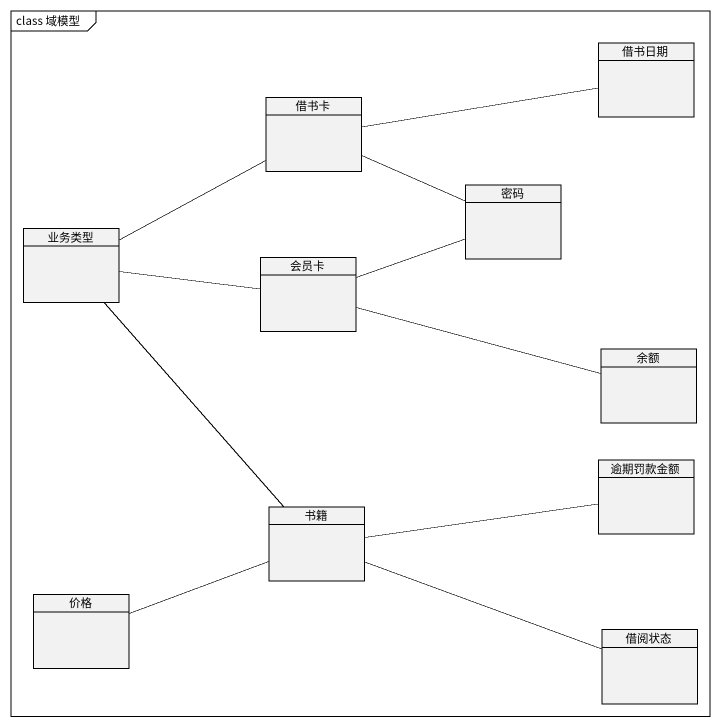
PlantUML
@startuml
mainframe class 域模型
hide circle
hide empty members
class 借书日期
class 借书卡
class 密码
class 业务类型
class 会员卡
class 余额
class 逾期罚款金额
class 书籍
class 价格
class 借阅状态
借书卡 -right- 借书日期
借书卡 -right- 密码
业务类型 -right- 借书卡
业务类型 -right- 会员卡
业务类型 -- 书籍
会员卡 -right- 密码
会员卡 -right- 余额
书籍 -right- 逾期罚款金额
书籍 -left- 价格
书籍 -right- 借阅状态
@enduml
